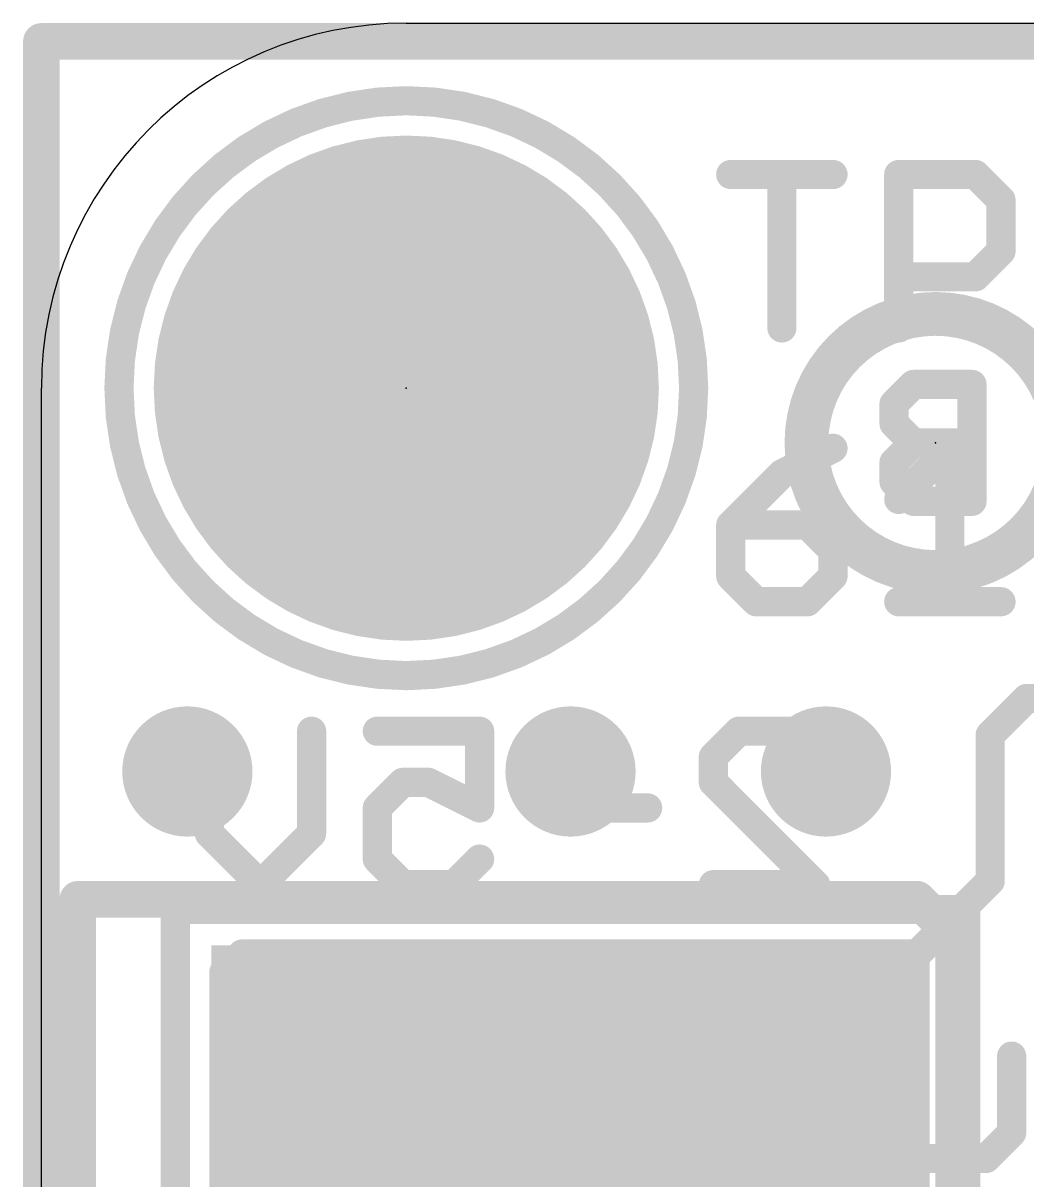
# Model space of a CAD drawing. Extents: x -0.1 to 11.6, y -0.1 to 17.8.
# Drawn here: x -0.13 to 6.86, y 9.73 to 17.78 of the extents above; entities that cross this region are included whole.
import ezdxf

# ---------------------------------------------------------------- set-up
doc = ezdxf.new("R2010")
doc.units = 0
for name, color, linetype in [('1', 12, 'CONTINUOUS'), ('16', 5, 'CONTINUOUS'), ('17', 110, 'CONTINUOUS'), ('18', 110, 'CONTINUOUS'), ('20', 53, 'CONTINUOUS'), ('21', 40, 'CONTINUOUS'), ('22', 6, 'CONTINUOUS'), ('23', 53, 'CONTINUOUS'), ('24', 53, 'CONTINUOUS')]:
    doc.layers.add(name, color=color, linetype=linetype)

# ---------------------------------------------------------------- blocks, each defined once
blk = doc.blocks.new('RECT')
blk.add_solid([(-0.5, -0.5), (0.5, -0.5), (-0.5, 0.5), (0.5, 0.5)])
blk = doc.blocks.new('ROUNDP')
at = {"const_width": 0.5}
blk.add_lwpolyline([(0, -0.25, 1), (0, 0.25, 1), (0, -0.25)], format="xyb", dxfattribs=at)
blk = doc.blocks.new('ROUNDV')
at = {"const_width": 0.5}
blk.add_lwpolyline([(0, -0.25, 1), (0, 0.25, 1), (0, -0.25)], format="xyb", dxfattribs=at)

msp = doc.modelspace()

# ---------------------------------------------------------------- linework, layer by layer
at = {"layer": '1'}
for points, const_width in [([(0, 0), (0, 17.653)], 0.254), ([(0, 17.653), (11.43, 17.653)], 0.254), ([(6.604, 12.827), (6.858, 13.081)], 0.2032), ([(6.858, 13.081), (8.636, 13.081)], 0.2032), ([(6.604, 11.811), (6.604, 12.827)], 0.2032), ([(6.096, 11.303), (6.604, 11.811)], 0.2032), ([(0.254, 11.684), (6.096, 11.684)], 0.254), ([(0.254, 2.794), (0.254, 11.684)], 0.254), ([(6.096, 11.684), (6.35, 11.43)], 0.254), ([(6.35, 11.43), (6.35, 9.398)], 0.254), ([(1.27, 11.176), (1.397, 11.303)], 0.2032), ([(1.397, 11.303), (6.096, 11.303)], 0.2032), ([(1.27, 9.398), (1.27, 11.176)], 0.2032)]:
    msp.add_lwpolyline(points, dxfattribs=dict(at, const_width=const_width))
for points, const_width in [([(0.0635, 17.653, 1), (-0.0635, 17.653)], 0.127), ([(0, 17.7165, 1), (0, 17.5895)], 0.127), ([(6.858, 13.1318, 1), (6.858, 13.0302)], 0.1016), ([(6.8939, 13.0451, 1), (6.8221, 13.1169)], 0.1016), ([(6.6548, 12.827, 1), (6.5532, 12.827)], 0.1016), ([(6.5681, 12.8629, 1), (6.6399, 12.7911)], 0.1016), ([(6.6399, 11.7751, 1), (6.5681, 11.8469)], 0.1016), ([(6.5532, 11.811, 1), (6.6548, 11.811)], 0.1016), ([(0.254, 11.7475, 1), (0.254, 11.6205)], 0.127), ([(0.3175, 11.684, 1), (0.1905, 11.684)], 0.127), ([(6.1409, 11.7289, 1), (6.0511, 11.6391)], 0.127), ([(6.096, 11.6205, 1), (6.096, 11.7475)], 0.127), ([(6.4135, 11.43, 1), (6.2865, 11.43)], 0.127), ([(6.3051, 11.3851, 1), (6.3949, 11.4749)], 0.127), ([(1.397, 11.3538, 1), (1.397, 11.2522)], 0.1016), ([(1.4329, 11.2671, 1), (1.3611, 11.3389)], 0.1016), ([(6.0601, 11.3389, 1), (6.1319, 11.2671)], 0.1016), ([(6.096, 11.2522, 1), (6.096, 11.3538)], 0.1016), ([(1.3208, 11.176, 1), (1.2192, 11.176)], 0.1016), ([(1.2341, 11.2119, 1), (1.3059, 11.1401)], 0.1016)]:
    msp.add_lwpolyline(points, format="xyb", dxfattribs=dict(at, const_width=const_width))
at = {"layer": '16', "const_width": 0.254}
for points in [[(0, 0), (0, 17.653)], [(0, 17.653), (11.43, 17.653)]]:
    msp.add_lwpolyline(points, dxfattribs=at)
at = {"layer": '16', "const_width": 0.127}
for points in [[(0.0635, 17.653, 1), (-0.0635, 17.653)], [(0, 17.7165, 1), (0, 17.5895)]]:
    msp.add_lwpolyline(points, format="xyb", dxfattribs=at)
at = {"layer": '20'}
for p, q in [((2.54, 17.78), (8.89, 17.78)), ((0, 0), (0, 15.24))]:
    msp.add_line(p, q, dxfattribs=at)
msp.add_arc((2.54, 15.24), 2.54, 90, 180, dxfattribs=at)
at = {"layer": '21'}
for points, const_width in [([(2.54, 13.24, 1), (2.54, 17.24, 1), (2.54, 13.24)], 0.2032), ([(4.7981, 16.7776, 1), (4.7981, 16.676)], 0.1016), ([(5.2048, 16.7268, 1), (5.1032, 16.7268)], 0.1016), ([(5.5099, 16.676, 1), (5.5099, 16.7776)], 0.1016), ([(6.0183, 16.7268, 1), (5.9167, 16.7268)], 0.1016), ([(5.9675, 16.7776, 1), (5.9675, 16.676)], 0.1016), ([(6.5373, 16.7627, 1), (6.4654, 16.6909)], 0.1016), ([(6.5014, 16.676, 1), (6.5014, 16.7776)], 0.1016), ([(6.7301, 16.5489, 1), (6.6285, 16.5489)], 0.1016), ([(6.6434, 16.5129, 1), (6.7152, 16.5848)], 0.1016), ([(6.7152, 16.157, 1), (6.6434, 16.2289)], 0.1016), ([(6.6285, 16.193, 1), (6.7301, 16.193)], 0.1016), ([(5.9675, 16.0658, 1), (5.9675, 15.9642)], 0.1016), ([(6.4654, 16.0509, 1), (6.5373, 15.9791)], 0.1016), ([(6.5014, 15.9642, 1), (6.5014, 16.0658)], 0.1016), ([(5.1032, 15.6591, 1), (5.2048, 15.6591)], 0.1016), ([(5.9167, 15.6591, 1), (6.0183, 15.6591)], 0.1016), ([(5.5326, 14.7764, 1), (5.4872, 14.8672)], 0.1016), ([(6.3742, 14.8218, 1), (6.2726, 14.8218)], 0.1016), ([(6.3593, 14.7859, 1), (6.2875, 14.8577)], 0.1016), ([(5.1313, 14.6893, 1), (5.1767, 14.5984)], 0.1016), ([(5.1899, 14.6079, 1), (5.1181, 14.6798)], 0.1016), ([(5.9316, 14.5018, 1), (6.0034, 14.43)], 0.1016), ([(4.8489, 14.288, 1), (4.7473, 14.288)], 0.1016), ([(4.7981, 14.3388, 1), (4.7981, 14.2372)], 0.1016), ([(4.7622, 14.3239, 1), (4.834, 14.252)], 0.1016), ([(5.3679, 14.3239, 1), (5.296, 14.252)], 0.1016), ([(5.332, 14.2372, 1), (5.332, 14.3388)], 0.1016), ([(5.5607, 14.11, 1), (5.4591, 14.11)], 0.1016), ([(5.474, 14.0741, 1), (5.5458, 14.1459)], 0.1016), ([(4.834, 13.968, 1), (4.7622, 13.8961)], 0.1016), ([(5.5458, 13.8961, 1), (5.474, 13.968)], 0.1016), ([(4.7473, 13.9321, 1), (4.8489, 13.9321)], 0.1016), ([(5.4591, 13.9321, 1), (5.5607, 13.9321)], 0.1016), ([(4.9761, 13.8049, 1), (4.9761, 13.7033)], 0.1016), ([(5.332, 13.7033, 1), (5.332, 13.8049)], 0.1016), ([(5.9675, 13.8049, 1), (5.9675, 13.7033)], 0.1016), ([(6.6793, 13.7033, 1), (6.6793, 13.8049)], 0.1016), ([(4.9401, 13.7182, 1), (5.012, 13.79)], 0.1016), ([(5.296, 13.79, 1), (5.3679, 13.7182)], 0.1016), ([(6.2726, 13.7541, 1), (6.3742, 13.7541)], 0.1016), ([(0.9838, 11.613, 1), (0.8822, 11.613)], 0.1016), ([(0.933, 11.6638, 1), (0.933, 11.5622)], 0.1016), ([(6.4838, 11.613, 1), (6.3822, 11.613)], 0.1016), ([(6.433, 11.5622, 1), (6.433, 11.6638)], 0.1016)]:
    msp.add_lwpolyline(points, format="xyb", dxfattribs=dict(at, const_width=const_width))
at = {"layer": '21', "const_width": 0.2032}
for points in [[(4.7981, 16.7268), (5.5099, 16.7268)], [(5.154, 15.6591), (5.154, 16.7268)], [(5.9675, 15.6591), (5.9675, 16.7268)], [(5.9675, 16.7268), (6.5014, 16.7268)], [(6.5014, 16.7268), (6.6793, 16.5489)], [(6.6793, 16.5489), (6.6793, 16.193)], [(6.6793, 16.193), (6.5014, 16.015)], [(6.5014, 16.015), (5.9675, 16.015)], [(5.5099, 14.8218), (5.154, 14.6439)], [(5.9675, 14.4659), (6.3234, 14.8218)], [(6.3234, 14.8218), (6.3234, 13.7541)], [(5.154, 14.6439), (4.7981, 14.288)], [(4.7981, 14.288), (4.7981, 13.9321)], [(5.332, 14.288), (4.7981, 14.288)], [(5.5099, 14.11), (5.332, 14.288)], [(5.5099, 13.9321), (5.5099, 14.11)], [(4.7981, 13.9321), (4.9761, 13.7541)], [(5.332, 13.7541), (5.5099, 13.9321)], [(4.9761, 13.7541), (5.332, 13.7541)], [(5.9675, 13.7541), (6.6793, 13.7541)], [(0.933, 5.913), (0.933, 11.613)], [(0.933, 11.613), (6.433, 11.613)], [(6.433, 11.613), (6.433, 5.913)]]:
    msp.add_lwpolyline(points, dxfattribs=at)
at = {"layer": '22'}
for points, const_width in [([(6.223, 13.961, 1), (6.223, 15.757, 1), (6.223, 13.961)], 0.3048), ([(6.0703, 15.3169, 1), (6.0703, 15.2153)], 0.1016), ([(6.1062, 15.2302, 1), (6.0343, 15.302)], 0.1016), ([(6.5278, 15.2661, 1), (6.4262, 15.2661)], 0.1016), ([(6.477, 15.2153, 1), (6.477, 15.3169)], 0.1016), ([(5.9855, 15.1305, 1), (5.8839, 15.1305)], 0.1016), ([(5.8988, 15.1664, 1), (5.9706, 15.0946)], 0.1016), ([(5.9706, 15.0308, 1), (5.8988, 14.959)], 0.1016), ([(5.8839, 14.9949, 1), (5.9855, 14.9949)], 0.1016), ([(6.0703, 14.9101, 1), (6.0703, 14.8085)], 0.1016), ([(6.1062, 14.8234, 1), (6.0343, 14.8953)], 0.1016), ([(6.0343, 14.8234, 1), (6.1062, 14.8953)], 0.1016), ([(6.477, 14.8085, 1), (6.477, 14.9101)], 0.1016), ([(5.9855, 14.7238, 1), (5.8839, 14.7238)], 0.1016), ([(5.8988, 14.7597, 1), (5.9706, 14.6878)], 0.1016), ([(5.9706, 14.6241, 1), (5.8988, 14.5523)], 0.1016), ([(5.8839, 14.5882, 1), (5.9855, 14.5882)], 0.1016), ([(6.0703, 14.5034, 1), (6.0703, 14.4018)], 0.1016), ([(6.0343, 14.4167, 1), (6.1062, 14.4885)], 0.1016), ([(6.4262, 14.4526, 1), (6.5278, 14.4526)], 0.1016), ([(6.477, 14.4018, 1), (6.477, 14.5034)], 0.1016), ([(1.2198, 12.8533, 1), (1.1182, 12.8533)], 0.1016), ([(1.9316, 12.8533, 1), (1.83, 12.8533)], 0.1016), ([(2.3384, 12.9041, 1), (2.3384, 12.8025)], 0.1016), ([(3.101, 12.8533, 1), (2.9994, 12.8533)], 0.1016), ([(3.0502, 12.8025, 1), (3.0502, 12.9041)], 0.1016), ([(4.8551, 12.9041, 1), (4.8551, 12.8025)], 0.1016), ([(4.891, 12.8174, 1), (4.8192, 12.8892)], 0.1016), ([(5.2469, 12.8892, 1), (5.1751, 12.8174)], 0.1016), ([(5.211, 12.8025, 1), (5.211, 12.9041)], 0.1016), ([(4.6412, 12.7113, 1), (4.7131, 12.6394)], 0.1016), ([(4.728, 12.6754, 1), (4.6264, 12.6754)], 0.1016), ([(5.353, 12.6394, 1), (5.4249, 12.7113)], 0.1016), ([(2.5163, 12.5482, 1), (2.5163, 12.4466)], 0.1016), ([(2.5522, 12.4615, 1), (2.4804, 12.5333)], 0.1016), ([(2.717, 12.5428, 1), (2.6715, 12.452)], 0.1016), ([(2.6943, 12.4466, 1), (2.6943, 12.5482)], 0.1016), ([(4.7131, 12.5333, 1), (4.6412, 12.4615)], 0.1016), ([(4.6264, 12.4974, 1), (4.728, 12.4974)], 0.1016), ([(2.3024, 12.3554, 1), (2.3743, 12.2835)], 0.1016), ([(2.3892, 12.3195, 1), (2.2876, 12.3195)], 0.1016), ([(3.0275, 12.274, 1), (3.0729, 12.3649)], 0.1016), ([(3.5078, 12.3703, 1), (3.5078, 12.2687)], 0.1016), ([(4.2196, 12.2687, 1), (4.2196, 12.3703)], 0.1016), ([(2.9994, 12.3195, 1), (3.101, 12.3195)], 0.1016), ([(1.2049, 12.1774, 1), (1.133, 12.1056)], 0.1016), ([(1.9167, 12.1056, 1), (1.8449, 12.1774)], 0.1016), ([(1.1182, 12.1415, 1), (1.2198, 12.1415)], 0.1016), ([(1.83, 12.1415, 1), (1.9316, 12.1415)], 0.1016), ([(2.3743, 11.9995, 1), (2.3024, 11.9276)], 0.1016), ([(2.2876, 11.9636, 1), (2.3892, 11.9636)], 0.1016), ([(3.0861, 11.9276, 1), (3.0142, 11.9995)], 0.1016), ([(1.4889, 11.8215, 1), (1.5608, 11.7497)], 0.1016), ([(1.4889, 11.7497, 1), (1.5608, 11.8215)], 0.1016), ([(2.5163, 11.8364, 1), (2.5163, 11.7348)], 0.1016), ([(2.4804, 11.7497, 1), (2.5522, 11.8215)], 0.1016), ([(2.8363, 11.8215, 1), (2.9081, 11.7497)], 0.1016), ([(2.8722, 11.7348, 1), (2.8722, 11.8364)], 0.1016), ([(4.6772, 11.8364, 1), (4.6772, 11.7348)], 0.1016), ([(5.353, 11.7497, 1), (5.4249, 11.8215)], 0.1016), ([(5.389, 11.7348, 1), (5.389, 11.8364)], 0.1016), ([(2.3892, 10.9483, 1), (2.2876, 10.9483)], 0.1016), ([(3.101, 10.9483, 1), (2.9994, 10.9483)], 0.1016), ([(3.5078, 10.9991, 1), (3.5078, 10.8975)], 0.1016), ([(4.2704, 10.9483, 1), (4.1688, 10.9483)], 0.1016), ([(4.2196, 10.8975, 1), (4.2196, 10.9991)], 0.1016), ([(5.4567, 10.7704, 1), (5.3551, 10.7704)], 0.1016), ([(3.6857, 10.6432, 1), (3.6857, 10.5416)], 0.1016), ([(3.7216, 10.5565, 1), (3.6498, 10.6283)], 0.1016), ([(3.8864, 10.6378, 1), (3.8409, 10.547)], 0.1016), ([(3.8637, 10.5416, 1), (3.8637, 10.6432)], 0.1016), ([(4.6263, 10.6432, 1), (4.6263, 10.5416)], 0.1016), ([(4.6771, 10.5924, 1), (4.5755, 10.5924)], 0.1016), ([(4.8551, 10.5924, 1), (4.7535, 10.5924)], 0.1016), ([(4.8043, 10.5416, 1), (4.8043, 10.6432)], 0.1016), ([(5.228, 10.6432, 1), (5.228, 10.5416)], 0.1016), ([(5.5839, 10.5416, 1), (5.5839, 10.6432)], 0.1016), ([(6.0922, 10.5924, 1), (5.9906, 10.5924)], 0.1016), ([(6.8041, 10.5924, 1), (6.7025, 10.5924)], 0.1016), ([(3.4718, 10.4504, 1), (3.5437, 10.3785)], 0.1016), ([(3.5586, 10.4145, 1), (3.457, 10.4145)], 0.1016), ([(4.1688, 10.4145, 1), (4.2704, 10.4145)], 0.1016), ([(4.1968, 10.369, 1), (4.2423, 10.4599)], 0.1016), ([(4.6263, 10.4653, 1), (4.6263, 10.3637)], 0.1016), ([(4.5755, 10.4145, 1), (4.6771, 10.4145)], 0.1016), ([(4.7535, 10.4145, 1), (4.8551, 10.4145)], 0.1016), ([(4.8043, 10.3637, 1), (4.8043, 10.4653)], 0.1016), ([(2.3743, 10.2724, 1), (2.3024, 10.2006)], 0.1016), ([(3.0861, 10.2006, 1), (3.0142, 10.2724)], 0.1016), ([(2.2876, 10.2365, 1), (2.3892, 10.2365)], 0.1016), ([(2.9994, 10.2365, 1), (3.101, 10.2365)], 0.1016), ([(3.5437, 10.0945, 1), (3.4718, 10.0226)], 0.1016), ([(4.2555, 10.0226, 1), (4.1836, 10.0945)], 0.1016), ([(4.6263, 10.1094, 1), (4.6263, 10.0077)], 0.1016), ([(4.6771, 10.0586, 1), (4.5755, 10.0586)], 0.1016), ([(4.8551, 10.0586, 1), (4.7535, 10.0586)], 0.1016), ([(4.8043, 10.0077, 1), (4.8043, 10.1094)], 0.1016), ([(5.4418, 10.0226, 1), (5.37, 10.0945)], 0.1016), ([(6.7892, 10.0226, 1), (6.7173, 10.0945)], 0.1016), ([(3.457, 10.0586, 1), (3.5586, 10.0586)], 0.1016), ([(5.3551, 10.0586, 1), (5.4567, 10.0586)], 0.1016), ([(6.7025, 10.0586, 1), (6.8041, 10.0586)], 0.1016), ([(3.6857, 9.9314, 1), (3.6857, 9.8298)], 0.1016), ([(4.0416, 9.8298, 1), (4.0416, 9.9314)], 0.1016), ([(4.6263, 9.9314, 1), (4.6263, 9.8298)], 0.1016), ([(4.8043, 9.8298, 1), (4.8043, 9.9314)], 0.1016), ([(6.0414, 9.9314, 1), (6.0414, 9.8298)], 0.1016), ([(6.5753, 9.8298, 1), (6.5753, 9.9314)], 0.1016), ([(2.6583, 9.9165, 1), (2.7302, 9.8447)], 0.1016), ([(2.6583, 9.8447, 1), (2.7302, 9.9165)], 0.1016), ([(3.6498, 9.8447, 1), (3.7216, 9.9165)], 0.1016), ([(4.0057, 9.9165, 1), (4.0775, 9.8447)], 0.1016), ([(4.5755, 9.8806, 1), (4.6771, 9.8806)], 0.1016), ([(4.7535, 9.8806, 1), (4.8551, 9.8806)], 0.1016), ([(5.192, 9.9165, 1), (5.2639, 9.8447)], 0.1016), ([(5.9906, 9.8806, 1), (6.0922, 9.8806)], 0.1016), ([(6.5394, 9.9165, 1), (6.6112, 9.8447)], 0.1016)]:
    msp.add_lwpolyline(points, format="xyb", dxfattribs=dict(at, const_width=const_width))
at = {"layer": '22', "const_width": 0.2032}
for points in [[(6.0703, 15.2661), (5.9347, 15.1305)], [(6.477, 15.2661), (6.0703, 15.2661)], [(6.477, 14.4526), (6.477, 15.2661)], [(5.9347, 15.1305), (5.9347, 14.9949)], [(5.9347, 14.9949), (6.0703, 14.8593)], [(6.0703, 14.8593), (5.9347, 14.7238)], [(6.477, 14.8593), (6.0703, 14.8593)], [(5.9347, 14.7238), (5.9347, 14.5882)], [(5.9347, 14.5882), (6.0703, 14.4526)], [(6.0703, 14.4526), (6.477, 14.4526)], [(1.169, 12.1415), (1.169, 12.8533)], [(1.8808, 12.8533), (1.8808, 12.1415)], [(2.3384, 12.8533), (3.0502, 12.8533)], [(3.0502, 12.8533), (3.0502, 12.3195)], [(4.6772, 12.6754), (4.8551, 12.8533)], [(4.8551, 12.8533), (5.211, 12.8533)], [(5.211, 12.8533), (5.389, 12.6754)], [(4.6772, 12.4974), (4.6772, 12.6754)], [(2.5163, 12.4974), (2.3384, 12.3195)], [(2.6943, 12.4974), (2.5163, 12.4974)], [(3.0502, 12.3195), (2.6943, 12.4974)], [(5.389, 11.7856), (4.6772, 12.4974)], [(2.3384, 12.3195), (2.3384, 11.9636)], [(4.2196, 12.3195), (3.5078, 12.3195)], [(1.5249, 11.7856), (1.169, 12.1415)], [(1.8808, 12.1415), (1.5249, 11.7856)], [(2.3384, 11.9636), (2.5163, 11.7856)], [(2.8722, 11.7856), (3.0502, 11.9636)], [(2.5163, 11.7856), (2.8722, 11.7856)], [(4.6772, 11.7856), (5.389, 11.7856)], [(2.3384, 10.2365), (2.3384, 10.9483)], [(3.0502, 10.9483), (3.0502, 10.2365)], [(3.5078, 10.9483), (4.2196, 10.9483)], [(4.2196, 10.9483), (4.2196, 10.4145)], [(5.4059, 10.7704), (5.4059, 10.0586)], [(3.6857, 10.5924), (3.5078, 10.4145)], [(3.8637, 10.5924), (3.6857, 10.5924)], [(4.2196, 10.4145), (3.8637, 10.5924)], [(4.8043, 10.5924), (4.6263, 10.5924)], [(4.6263, 10.5924), (4.6263, 10.4145)], [(4.8043, 10.4145), (4.8043, 10.5924)], [(5.5839, 10.5924), (5.228, 10.5924)], [(6.0414, 9.8806), (6.0414, 10.5924)], [(6.7533, 10.5924), (6.7533, 10.0586)], [(3.5078, 10.4145), (3.5078, 10.0586)], [(4.6263, 10.4145), (4.8043, 10.4145)], [(2.6943, 9.8806), (2.3384, 10.2365)], [(3.0502, 10.2365), (2.6943, 9.8806)], [(3.5078, 10.0586), (3.6857, 9.8806)], [(4.0416, 9.8806), (4.2196, 10.0586)], [(4.8043, 10.0586), (4.6263, 10.0586)], [(4.6263, 10.0586), (4.6263, 9.8806)], [(4.8043, 9.8806), (4.8043, 10.0586)], [(5.4059, 10.0586), (5.228, 9.8806)], [(6.7533, 10.0586), (6.5753, 9.8806)], [(3.6857, 9.8806), (4.0416, 9.8806)], [(4.6263, 9.8806), (4.8043, 9.8806)], [(6.5753, 9.8806), (6.0414, 9.8806)]]:
    msp.add_lwpolyline(points, dxfattribs=at)
at = {"layer": '23'}
msp.add_point((2.54, 15.24), dxfattribs=at)
at = {"layer": '24'}
msp.add_point((6.223, 14.859), dxfattribs=at)

# ---------------------------------------------------------------- block references
at = {"layer": '1', "xscale": 2, "yscale": 5, "rotation": 270}
msp.add_blockref('RECT', (3.683, 10.363), dxfattribs=at)
at = {"layer": '17', "xscale": 3.516, "yscale": 3.516}
msp.add_blockref('ROUNDP', (2.54, 15.24), dxfattribs=at)
msp.add_blockref('ROUNDP', (2.54, 15.24), dxfattribs=at)
at = {"layer": '18', "xscale": 0.9064, "yscale": 0.9064}
for p in [(1.016, 12.573), (1.016, 12.573), (3.683, 12.573), (3.683, 12.573), (5.461, 12.573), (5.461, 12.573)]:
    msp.add_blockref('ROUNDV', p, dxfattribs=at)

doc.saveas('drawing.dxf')
